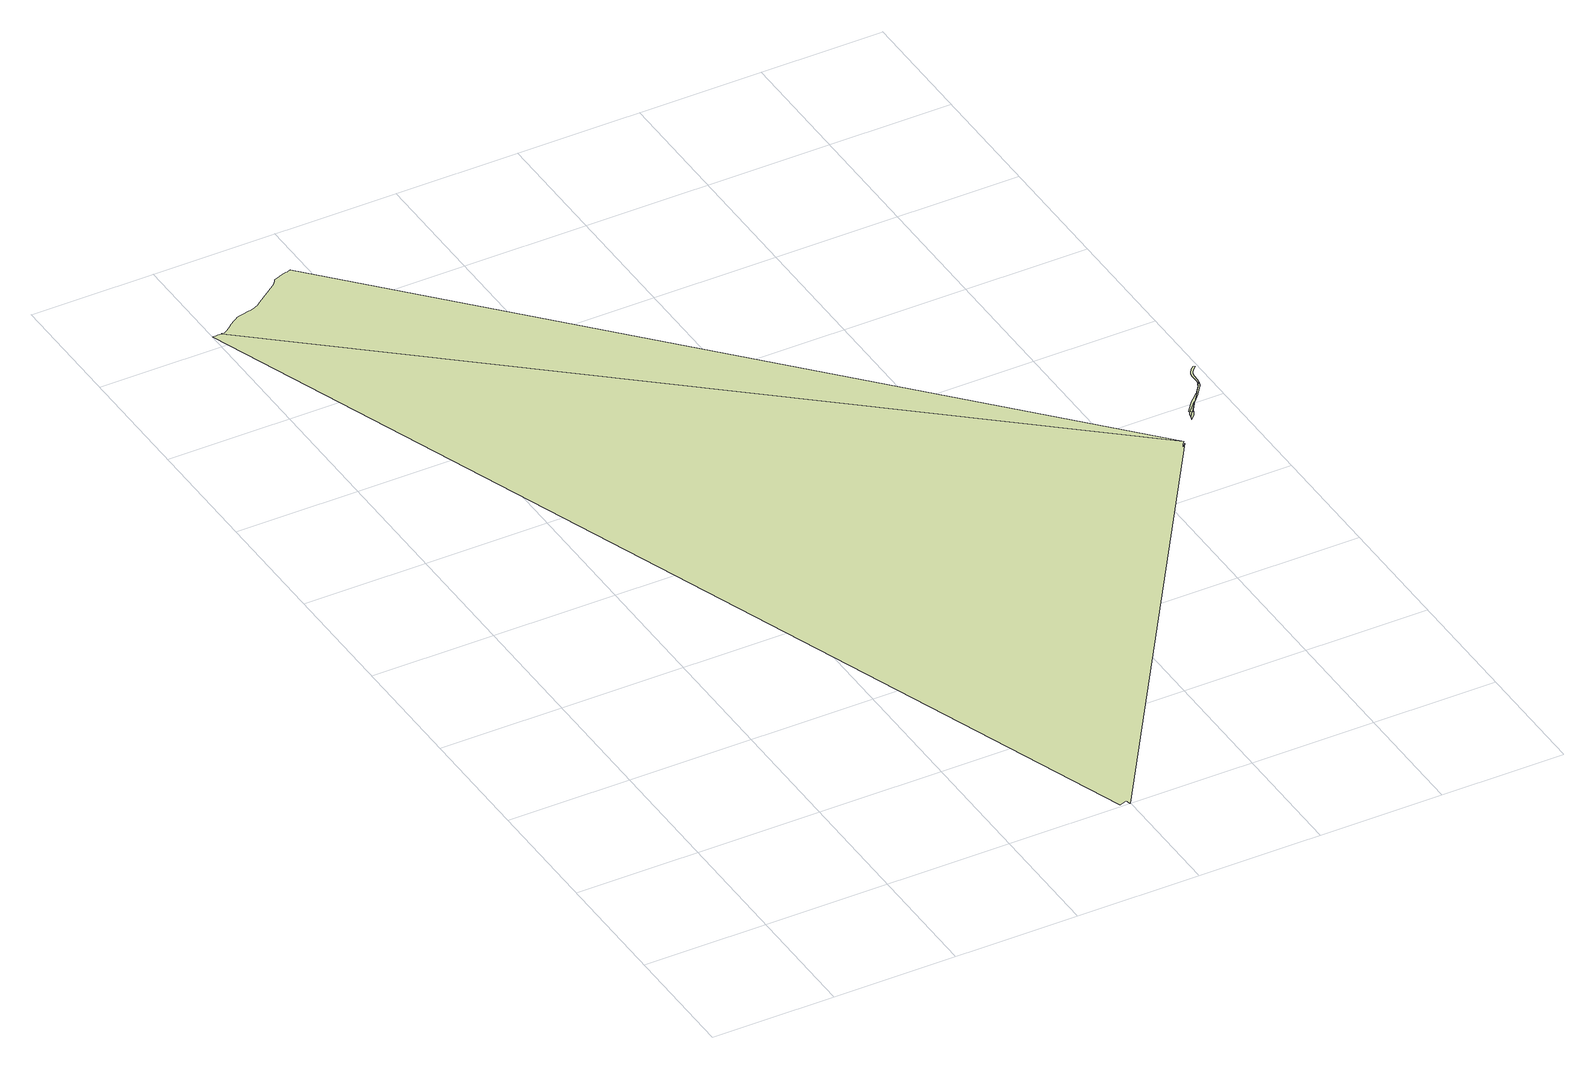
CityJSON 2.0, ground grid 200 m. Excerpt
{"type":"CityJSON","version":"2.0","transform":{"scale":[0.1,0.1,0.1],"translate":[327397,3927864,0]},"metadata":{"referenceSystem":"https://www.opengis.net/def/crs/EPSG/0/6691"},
"CityObjects":{
"landuse1":{"type":"LandUse","attributes":{"class":"203","LandUseDetailAttribute.orgLandUse":"10400","LandUseDetailAttribute.prefecture":"14","LandUseDetailAttribute.city":"14150","LandUseDetailAttribute.note":"都道府県","LandUseDetailAttribute.surveyYear":2015},"geometry":[{"type":"MultiSurface","lod":"1","boundaries":[[[0,1,2,3,4,5,6,7,8,9,10,11,12,13,14,15,16,17,18]]]}]},
"landuse2":{"type":"LandUse","attributes":{"class":"203","LandUseDetailAttribute.orgLandUse":"10400","LandUseDetailAttribute.prefecture":"14","LandUseDetailAttribute.city":"14150","LandUseDetailAttribute.note":"都道府県","LandUseDetailAttribute.surveyYear":2015},"geometry":[{"type":"MultiSurface","lod":"1","boundaries":[[[19,20,21,22,23,24,25,26,27,28,29,30,31,32,33,34,35,36,37,38,39,40,41,42,43,44,45,46,47,48,49,50,51,52,53,54,55,56,57,0,18,58]]]}]},
"landuse3":{"type":"LandUse","attributes":{"class":"203","LandUseDetailAttribute.orgLandUse":"10400","LandUseDetailAttribute.prefecture":"14","LandUseDetailAttribute.city":"14150","LandUseDetailAttribute.note":"都道府県","LandUseDetailAttribute.surveyYear":2015},"geometry":[{"type":"MultiSurface","lod":"1","boundaries":[[[59,60,61,62,63,64,65]]]}]},
"landuse4":{"type":"LandUse","attributes":{"class":"203","LandUseDetailAttribute.orgLandUse":"10400","LandUseDetailAttribute.prefecture":"14","LandUseDetailAttribute.city":"14150","LandUseDetailAttribute.note":"都道府県","LandUseDetailAttribute.surveyYear":2015},"geometry":[{"type":"MultiSurface","lod":"1","boundaries":[[[66,67,68,69,60,59]]]}]},
"landuse5":{"type":"LandUse","attributes":{"class":"203","LandUseDetailAttribute.orgLandUse":"10400","LandUseDetailAttribute.prefecture":"14","LandUseDetailAttribute.city":"14150","LandUseDetailAttribute.note":"都道府県","LandUseDetailAttribute.surveyYear":2015},"geometry":[{"type":"MultiSurface","lod":"1","boundaries":[[[70,59,65]]]}]},
"landuse6":{"type":"LandUse","attributes":{"class":"203","LandUseDetailAttribute.orgLandUse":"10400","LandUseDetailAttribute.prefecture":"14","LandUseDetailAttribute.city":"14150","LandUseDetailAttribute.note":"都道府県","LandUseDetailAttribute.surveyYear":2015},"geometry":[{"type":"MultiSurface","lod":"1","boundaries":[[[71,72,73,66,59,74]]]}]},
"landuse7":{"type":"LandUse","attributes":{"class":"203","LandUseDetailAttribute.orgLandUse":"10400","LandUseDetailAttribute.prefecture":"14","LandUseDetailAttribute.city":"14150","LandUseDetailAttribute.note":"都道府県","LandUseDetailAttribute.surveyYear":2015},"geometry":[{"type":"MultiSurface","lod":"1","boundaries":[[[75,76,74,59,70]]]}]},
"landuse8":{"type":"LandUse","attributes":{"class":"204","LandUseDetailAttribute.orgLandUse":"10500","LandUseDetailAttribute.prefecture":"14","LandUseDetailAttribute.city":"14150","LandUseDetailAttribute.note":"都道府県","LandUseDetailAttribute.surveyYear":2015},"geometry":[{"type":"MultiSurface","lod":"1","boundaries":[[[77,78,79,80,81,82,83,66,73,72,71,84]]]}]},
"landuse9":{"type":"LandUse","attributes":{"class":"203","LandUseDetailAttribute.orgLandUse":"10400","LandUseDetailAttribute.prefecture":"14","LandUseDetailAttribute.city":"14150","LandUseDetailAttribute.note":"都道府県","LandUseDetailAttribute.surveyYear":2015},"geometry":[{"type":"MultiSurface","lod":"1","boundaries":[[[84,71,74]]]}]},
"landuse10":{"type":"LandUse","attributes":{"class":"204","LandUseDetailAttribute.orgLandUse":"10500","LandUseDetailAttribute.prefecture":"14","LandUseDetailAttribute.city":"14150","LandUseDetailAttribute.note":"都道府県","LandUseDetailAttribute.surveyYear":2015},"geometry":[{"type":"MultiSurface","lod":"1","boundaries":[[[85,86,87,88,89,90,91,77,84,92,93,94,95]]]}]},
"landuse11":{"type":"LandUse","attributes":{"class":"203","LandUseDetailAttribute.orgLandUse":"10400","LandUseDetailAttribute.prefecture":"14","LandUseDetailAttribute.city":"14150","LandUseDetailAttribute.note":"都道府県","LandUseDetailAttribute.surveyYear":2015},"geometry":[{"type":"MultiSurface","lod":"1","boundaries":[[[91,90,89,88,77]]]}]},
"landuse12":{"type":"LandUse","attributes":{"class":"204","LandUseDetailAttribute.orgLandUse":"10500","LandUseDetailAttribute.prefecture":"14","LandUseDetailAttribute.city":"14150","LandUseDetailAttribute.note":"都道府県","LandUseDetailAttribute.surveyYear":2015},"geometry":[{"type":"MultiSurface","lod":"1","boundaries":[[[96,97,98,99,100,101,102,103,104,105,88,87,106,107,108,109,110,111]]]}]}
},
"vertices":[
[161,16273,0],[136,16271,0],[104,16267,0],[70,16265,0],[32,16264,0],[8,16263,0],[5850,42,0],[5974,79,0],[5996,7,0],[10928,7210,0],[10892,7166,0],[10886,7155,0],[10885,7155,0],[10867,7147,0],[10869,7171,0],[10889,7201,0],[10889,7202,0],[10909,7232,0],[10931,7256,0],
[1776,17138,0],[1765,17133,0],[1742,17125,0],[1717,17116,0],[1687,17109,0],[1653,17106,0],[1643,17105,0],[1465,17038,0],[1446,17013,0],[1413,16966,0],[1367,16924,0],[1011,16668,0],[976,16638,0],[945,16616,0],[916,16601,0],[888,16590,0],[858,16577,0],[830,16566,0],[803,16560,0],[774,16555,0],[737,16550,0],[695,16542,0],[654,16533,0],[614,16525,0],[580,16514,0],[547,16502,0],[515,16482,0],[482,16460,0],[447,16438,0],[414,16415,0],[381,16393,0],[344,16364,0],[304,16331,0],[268,16300,0],[246,16284,0],[233,16278,0],[222,16274,0],[209,16273,0],[166,16273,0],[10933,7258,0],
[11392,7824,0],[11315,7722,0],[11314,7718,0],[11305,7681,0],[11299,7668,0],[11375,7743,0],[11411,7819,0],
[11370,7845,0],[11362,7836,0],[11343,7810,0],[11330,7784,0],
[11425,7848,0],
[11539,8020,0],[11493,7973,0],[11446,7923,0],[11538,8019,0],
[11426,7851,0],[11510,7972,0],
[11675,8201,0],[11656,8183,0],[11592,8121,0],[11552,8085,0],[11508,8046,0],[11463,7996,0],[11353,7862,0],[11540,8021,0],
[11825,8394,0],[11826,8397,0],[11827,8405,0],[11769,8327,0],[11760,8308,0],[11732,8270,0],[11693,8219,0],[11667,8153,0],[11785,8304,0],[11801,8326,0],[11807,8344,0],
[11944,8778,0],[11900,8741,0],[11843,8672,0],[11828,8644,0],[11816,8609,0],[11807,8570,0],[11817,8459,0],[11815,8445,0],[11806,8408,0],[11781,8353,0],[11837,8453,0],[11838,8567,0],[11850,8625,0],[11863,8656,0],[11893,8694,0],[11965,8761,0]
]}
